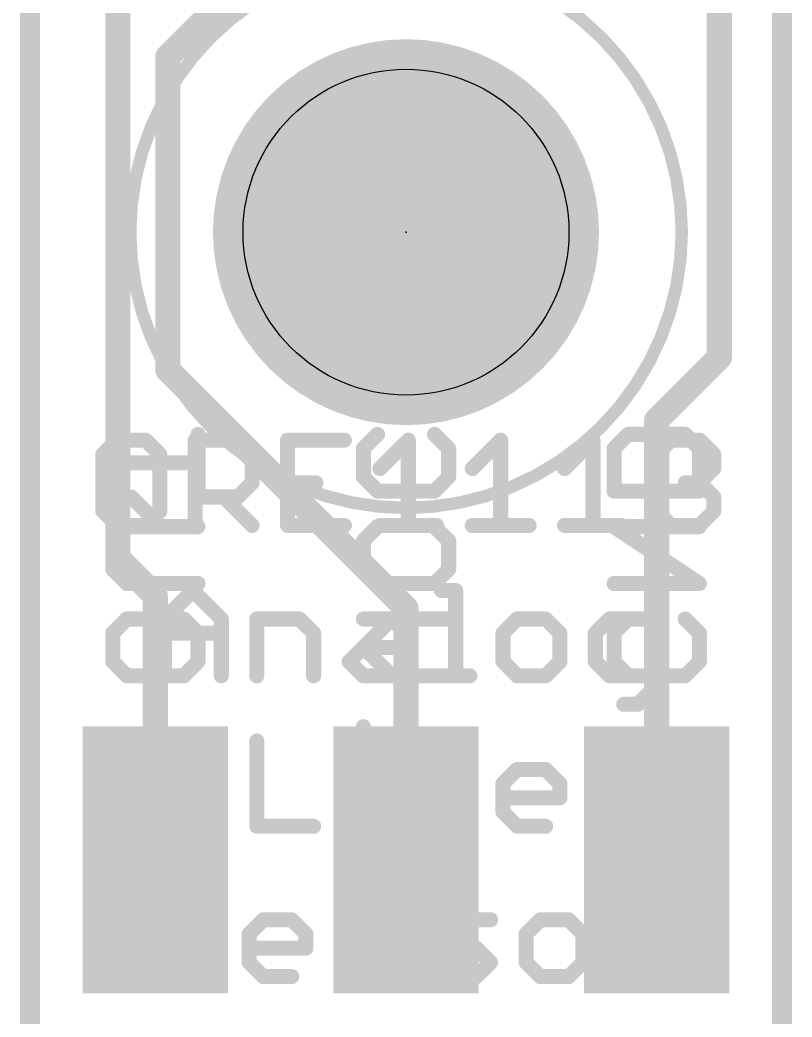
# Model space of a CAD drawing. Extents: x -46 to 61, y -15 to 24.
# Drawn here: x -0.1 to 7.72, y 4.75 to 14.85 of the extents above; entities that cross this region are included whole.
import ezdxf

# ---------------------------------------------------------------- set-up
doc = ezdxf.new("R2010")
doc.units = 0
for name, color, linetype in [('16', 132, 'CONTINUOUS'), ('20', 53, 'CONTINUOUS'), ('21', 53, 'CONTINUOUS'), ('22', 53, 'CONTINUOUS'), ('23', 53, 'CONTINUOUS'), ('29', 253, 'CONTINUOUS'), ('30', 253, 'CONTINUOUS'), ('32', 253, 'CONTINUOUS'), ('39', 12, 'CONTINUOUS'), ('41', 12, 'CONTINUOUS'), ('42', 132, 'CONTINUOUS'), ('52', 253, 'CONTINUOUS')]:
    doc.layers.add(name, color=color, linetype=linetype)

# ---------------------------------------------------------------- blocks, each defined once
blk = doc.blocks.new('RECT')
blk.add_solid([(-0.5, -0.5), (0.5, -0.5), (-0.5, 0.5), (0.5, 0.5)])

msp = doc.modelspace()

# ---------------------------------------------------------------- linework, layer by layer
at = {"layer": '16', "const_width": 0.254}
for points in [[(6.985, 11.43), (6.985, 18.415)], [(0.889, 17.78), (0.889, 9.398)], [(1.397, 14.478), (3.81, 16.891)], [(1.397, 11.303), (1.397, 14.478)], [(6.35, 10.795), (6.985, 11.43)], [(3.81, 8.89), (1.397, 11.303)], [(6.35, 6.34), (6.35, 10.795)], [(0.889, 9.398), (1.27, 9.017)], [(1.27, 6.34), (1.27, 9.017)], [(3.81, 6.34), (3.81, 8.89)]]:
    msp.add_lwpolyline(points, dxfattribs=at)
at = {"layer": '16', "const_width": 0.127}
for points in [[(1.4605, 14.478, 1), (1.3335, 14.478)], [(1.3521, 14.5229, 1), (1.4419, 14.4331)], [(7.0299, 11.3851, 1), (6.9401, 11.4749)], [(1.4419, 11.3479, 1), (1.3521, 11.2581)], [(6.9215, 11.43, 1), (7.0485, 11.43)], [(1.3335, 11.303, 1), (1.4605, 11.303)], [(6.4135, 10.795, 1), (6.2865, 10.795)], [(6.3051, 10.8399, 1), (6.3949, 10.7501)], [(0.9339, 9.4429, 1), (0.8441, 9.3531)], [(0.8255, 9.398, 1), (0.9525, 9.398)], [(1.3335, 9.017, 1), (1.2065, 9.017)], [(1.2251, 8.9721, 1), (1.3149, 9.0619)], [(3.8735, 8.89, 1), (3.7465, 8.89)], [(3.7651, 8.8451, 1), (3.8549, 8.9349)], [(1.2065, 6.34, 1), (1.3335, 6.34)], [(3.7465, 6.34, 1), (3.8735, 6.34)], [(6.2865, 6.34, 1), (6.4135, 6.34)]]:
    msp.add_lwpolyline(points, format="xyb", dxfattribs=at)
at = {"layer": '20', "const_width": 0.2032}
for points in [[(0, 24.13), (0, 0)], [(7.62, 0), (7.62, 24.13)]]:
    msp.add_lwpolyline(points, dxfattribs=at)
at = {"layer": '20'}
msp.add_circle((3.81, 12.7), 1.651, dxfattribs=at)
at = {"layer": '21', "const_width": 0.1524}
for points in [[(0.7389, 10.4485), (0.8829, 10.5925)], [(0.8829, 10.5925), (1.1711, 10.5925)], [(1.1711, 10.5925), (1.3151, 10.4485)], [(1.6744, 9.7282), (1.6744, 10.5925)], [(1.6744, 10.5925), (2.1066, 10.5925)], [(2.1066, 10.5925), (2.2506, 10.4485)], [(3.1861, 10.5925), (2.6099, 10.5925)], [(2.6099, 10.5925), (2.6099, 9.7282)], [(3.5454, 10.3044), (3.8336, 10.5925)], [(3.8336, 10.5925), (3.8336, 9.7282)], [(4.481, 10.3044), (4.7691, 10.5925)], [(4.7691, 10.5925), (4.7691, 9.7282)], [(5.4165, 10.3044), (5.7046, 10.5925)], [(5.7046, 10.5925), (5.7046, 9.7282)], [(6.352, 10.4485), (6.4961, 10.5925)], [(6.4961, 10.5925), (6.7842, 10.5925)], [(6.7842, 10.5925), (6.9282, 10.4485)], [(0.7389, 9.8723), (0.7389, 10.4485)], [(1.3151, 10.4485), (1.3151, 9.8723)], [(2.2506, 10.4485), (2.2506, 10.1604)], [(6.9282, 10.4485), (6.9282, 10.3044)], [(6.9282, 10.3044), (6.7842, 10.1604)], [(2.2506, 10.1604), (2.1066, 10.0163)], [(2.6099, 10.1604), (2.898, 10.1604)], [(6.7842, 10.1604), (6.6401, 10.1604)], [(6.7842, 10.1604), (6.9282, 10.0163)], [(1.027, 10.0163), (1.3151, 9.7282)], [(2.1066, 10.0163), (1.6744, 10.0163)], [(1.9625, 10.0163), (2.2506, 9.7282)], [(6.9282, 10.0163), (6.9282, 9.8723)], [(0.8829, 9.7282), (0.7389, 9.8723)], [(1.3151, 9.8723), (1.1711, 9.7282)], [(6.4961, 9.7282), (6.352, 9.8723)], [(6.9282, 9.8723), (6.7842, 9.7282)], [(1.1711, 9.7282), (0.8829, 9.7282)], [(2.6099, 9.7282), (3.1861, 9.7282)], [(3.5454, 9.7282), (4.1217, 9.7282)], [(4.481, 9.7282), (5.0572, 9.7282)], [(5.4165, 9.7282), (5.9927, 9.7282)], [(6.7842, 9.7282), (6.4961, 9.7282)], [(1.3626, 8.7804), (1.6507, 9.0685)], [(1.6507, 9.0685), (1.9388, 8.7804)], [(4.1691, 9.0685), (4.3132, 9.0685)], [(4.3132, 9.0685), (4.3132, 8.2042)], [(1.3626, 8.2042), (1.3626, 8.7804)], [(1.9388, 8.7804), (1.9388, 8.2042)], [(2.2981, 8.2042), (2.2981, 8.7804)], [(2.2981, 8.7804), (2.7303, 8.7804)], [(2.7303, 8.7804), (2.8743, 8.6364)], [(3.3777, 8.7804), (3.6658, 8.7804)], [(3.6658, 8.7804), (3.8098, 8.6364)], [(4.9369, 8.7804), (4.7928, 8.6364)], [(5.225, 8.7804), (4.9369, 8.7804)], [(5.369, 8.6364), (5.225, 8.7804)], [(5.8724, 8.7804), (5.7283, 8.6364)], [(6.3045, 8.7804), (5.8724, 8.7804)], [(6.3045, 8.0601), (6.3045, 8.7804)], [(1.3626, 8.6364), (1.9388, 8.6364)], [(2.8743, 8.6364), (2.8743, 8.2042)], [(3.8098, 8.6364), (3.8098, 8.2042)], [(4.7928, 8.6364), (4.7928, 8.3483)], [(5.369, 8.3483), (5.369, 8.6364)], [(5.7283, 8.6364), (5.7283, 8.3483)], [(3.2336, 8.3483), (3.3777, 8.4923)], [(3.3777, 8.4923), (3.8098, 8.4923)], [(3.3777, 8.2042), (3.2336, 8.3483)], [(4.7928, 8.3483), (4.9369, 8.2042)], [(5.225, 8.2042), (5.369, 8.3483)], [(5.7283, 8.3483), (5.8724, 8.2042)], [(3.8098, 8.2042), (3.3777, 8.2042)], [(4.1691, 8.2042), (4.4572, 8.2042)], [(4.9369, 8.2042), (5.225, 8.2042)], [(5.8724, 8.2042), (6.3045, 8.2042)], [(6.1605, 7.9161), (6.3045, 8.0601)], [(6.0164, 7.9161), (6.1605, 7.9161)], [(3.3777, 7.6886), (3.3777, 7.5445)], [(2.2981, 7.5445), (2.2981, 6.6802)], [(3.2336, 7.2564), (3.3777, 7.2564)], [(3.3777, 7.2564), (3.3777, 6.6802)], [(3.8573, 6.6802), (3.8573, 7.2564)], [(3.8573, 7.2564), (4.2894, 7.2564)], [(4.2894, 7.2564), (4.4335, 7.1124)], [(4.7928, 7.1124), (4.9369, 7.2564)], [(4.9369, 7.2564), (5.225, 7.2564)], [(5.225, 7.2564), (5.369, 7.1124)], [(4.4335, 7.1124), (4.4335, 6.6802)], [(4.7928, 6.8243), (4.7928, 7.1124)], [(5.369, 7.1124), (5.369, 6.9683)], [(5.369, 6.9683), (4.7928, 6.9683)], [(4.9369, 6.6802), (4.7928, 6.8243)], [(2.2981, 6.6802), (2.8743, 6.6802)], [(3.2336, 6.6802), (3.5217, 6.6802)], [(5.225, 6.6802), (4.9369, 6.6802)], [(1.4287, 6.0205), (1.2846, 5.8765)], [(1.7168, 6.0205), (1.4287, 6.0205)], [(1.8608, 5.8765), (1.7168, 6.0205)], [(1.2846, 5.8765), (1.2846, 5.7324)], [(1.2846, 5.7324), (1.4287, 5.5884)], [(2.2201, 5.5884), (2.3642, 5.7324)], [(2.3642, 5.7324), (2.6523, 5.7324)], [(2.6523, 5.7324), (2.7963, 5.5884)], [(3.1556, 5.1562), (3.1556, 5.7324)], [(3.1556, 5.7324), (3.5878, 5.7324)], [(3.5878, 5.7324), (3.7319, 5.5884)], [(4.0912, 5.5884), (4.2352, 5.7324)], [(4.2352, 5.7324), (4.6674, 5.7324)], [(5.1707, 5.7324), (5.0267, 5.5884)], [(5.4588, 5.7324), (5.1707, 5.7324)], [(5.6029, 5.5884), (5.4588, 5.7324)], [(5.9622, 5.1562), (5.9622, 5.7324)], [(5.9622, 5.4443), (6.2503, 5.7324)], [(6.2503, 5.7324), (6.3944, 5.7324)], [(1.4287, 5.5884), (1.7168, 5.5884)], [(1.7168, 5.5884), (1.8608, 5.4443)], [(2.2201, 5.3003), (2.2201, 5.5884)], [(2.7963, 5.5884), (2.7963, 5.4443)], [(3.7319, 5.5884), (3.7319, 5.1562)], [(4.2352, 5.4443), (4.0912, 5.5884)], [(5.0267, 5.5884), (5.0267, 5.3003)], [(5.6029, 5.3003), (5.6029, 5.5884)], [(1.8608, 5.4443), (1.8608, 5.3003)], [(2.7963, 5.4443), (2.2201, 5.4443)], [(4.5233, 5.4443), (4.2352, 5.4443)], [(4.6674, 5.3003), (4.5233, 5.4443)], [(1.4287, 5.1562), (1.2846, 5.3003)], [(1.8608, 5.3003), (1.7168, 5.1562)], [(2.3642, 5.1562), (2.2201, 5.3003)], [(4.5233, 5.1562), (4.6674, 5.3003)], [(5.0267, 5.3003), (5.1707, 5.1562)], [(5.4588, 5.1562), (5.6029, 5.3003)], [(1.7168, 5.1562), (1.4287, 5.1562)], [(2.6523, 5.1562), (2.3642, 5.1562)], [(4.0912, 5.1562), (4.5233, 5.1562)], [(5.1707, 5.1562), (5.4588, 5.1562)]]:
    msp.add_lwpolyline(points, dxfattribs=at)
at = {"layer": '21', "const_width": 0.0762}
for points in [[(0.8829, 10.6306, 1), (0.8829, 10.5544)], [(0.9099, 10.5656, 1), (0.856, 10.6195)], [(1.198, 10.6195, 1), (1.1441, 10.5656)], [(1.1711, 10.5544, 1), (1.1711, 10.6306)], [(1.7125, 10.5925, 1), (1.6363, 10.5925)], [(1.6744, 10.6306, 1), (1.6744, 10.5544)], [(2.1335, 10.6195, 1), (2.0796, 10.5656)], [(2.1066, 10.5544, 1), (2.1066, 10.6306)], [(2.6099, 10.6306, 1), (2.6099, 10.5544)], [(2.648, 10.5925, 1), (2.5718, 10.5925)], [(3.1861, 10.5544, 1), (3.1861, 10.6306)], [(3.8717, 10.5925, 1), (3.7955, 10.5925)], [(3.8605, 10.5656, 1), (3.8066, 10.6195)], [(4.8072, 10.5925, 1), (4.731, 10.5925)], [(4.796, 10.5656, 1), (4.7421, 10.6195)], [(5.7427, 10.5925, 1), (5.6665, 10.5925)], [(5.7315, 10.5656, 1), (5.6776, 10.6195)], [(6.4961, 10.6306, 1), (6.4961, 10.5544)], [(6.523, 10.5656, 1), (6.4691, 10.6195)], [(6.8111, 10.6195, 1), (6.7572, 10.5656)], [(6.7842, 10.5544, 1), (6.7842, 10.6306)], [(0.7119, 10.4754, 1), (0.7658, 10.4215)], [(0.777, 10.4485, 1), (0.7008, 10.4485)], [(1.3532, 10.4485, 1), (1.277, 10.4485)], [(1.2882, 10.4215, 1), (1.3421, 10.4754)], [(2.2887, 10.4485, 1), (2.2125, 10.4485)], [(2.2237, 10.4215, 1), (2.2776, 10.4754)], [(6.3251, 10.4754, 1), (6.3789, 10.4215)], [(6.9663, 10.4485, 1), (6.8901, 10.4485)], [(6.9013, 10.4215, 1), (6.9552, 10.4754)], [(3.5185, 10.3314, 1), (3.5724, 10.2775)], [(4.454, 10.3314, 1), (4.5079, 10.2775)], [(5.3895, 10.3314, 1), (5.4434, 10.2775)], [(6.8901, 10.3044, 1), (6.9663, 10.3044)], [(6.9552, 10.2775, 1), (6.9013, 10.3314)], [(2.2776, 10.1334, 1), (2.2237, 10.1873)], [(2.6099, 10.1985, 1), (2.6099, 10.1223)], [(2.898, 10.1223, 1), (2.898, 10.1985)], [(6.6401, 10.1985, 1), (6.6401, 10.1223)], [(6.8111, 10.1873, 1), (6.7572, 10.1334)], [(6.7572, 10.1873, 1), (6.8111, 10.1334)], [(6.7842, 10.1223, 1), (6.7842, 10.1985)], [(2.2125, 10.1604, 1), (2.2887, 10.1604)], [(1.0539, 10.0433, 1), (1.0001, 9.9894)], [(1.6744, 10.0544, 1), (1.6744, 9.9782)], [(1.9895, 10.0433, 1), (1.9356, 9.9894)], [(2.0796, 10.0433, 1), (2.1335, 9.9894)], [(2.1066, 9.9782, 1), (2.1066, 10.0544)], [(6.9663, 10.0163, 1), (6.8901, 10.0163)], [(6.9013, 9.9894, 1), (6.9552, 10.0433)], [(0.7658, 9.8992, 1), (0.7119, 9.8453)], [(0.7008, 9.8723, 1), (0.777, 9.8723)], [(1.277, 9.8723, 1), (1.3532, 9.8723)], [(1.3421, 9.8453, 1), (1.2882, 9.8992)], [(6.3789, 9.8992, 1), (6.3251, 9.8453)], [(6.8901, 9.8723, 1), (6.9663, 9.8723)], [(6.9552, 9.8453, 1), (6.9013, 9.8992)], [(0.8829, 9.7663, 1), (0.8829, 9.6901)], [(1.1711, 9.6901, 1), (1.1711, 9.7663)], [(2.6099, 9.7663, 1), (2.6099, 9.6901)], [(3.1861, 9.6901, 1), (3.1861, 9.7663)], [(3.5454, 9.7663, 1), (3.5454, 9.6901)], [(4.1217, 9.6901, 1), (4.1217, 9.7663)], [(4.481, 9.7663, 1), (4.481, 9.6901)], [(5.0572, 9.6901, 1), (5.0572, 9.7663)], [(5.4165, 9.7663, 1), (5.4165, 9.6901)], [(5.9927, 9.6901, 1), (5.9927, 9.7663)], [(6.4961, 9.7663, 1), (6.4961, 9.6901)], [(6.7842, 9.6901, 1), (6.7842, 9.7663)], [(0.856, 9.7013, 1), (0.9099, 9.7551)], [(1.1441, 9.7551, 1), (1.198, 9.7013)], [(1.2882, 9.7013, 1), (1.3421, 9.7551)], [(1.6363, 9.7282, 1), (1.7125, 9.7282)], [(2.2237, 9.7013, 1), (2.2776, 9.7551)], [(2.5718, 9.7282, 1), (2.648, 9.7282)], [(3.7955, 9.7282, 1), (3.8717, 9.7282)], [(4.731, 9.7282, 1), (4.8072, 9.7282)], [(5.6665, 9.7282, 1), (5.7427, 9.7282)], [(6.4691, 9.7013, 1), (6.523, 9.7551)], [(6.7572, 9.7551, 1), (6.8111, 9.7013)], [(1.6776, 9.0955, 1), (1.6237, 9.0416)], [(1.6776, 9.0416, 1), (1.6237, 9.0955)], [(4.1691, 9.1066, 1), (4.1691, 9.0304)], [(4.3513, 9.0685, 1), (4.2751, 9.0685)], [(4.3132, 9.0304, 1), (4.3132, 9.1066)], [(1.3356, 8.8074, 1), (1.3895, 8.7535)], [(1.4007, 8.7804, 1), (1.3245, 8.7804)], [(1.9769, 8.7804, 1), (1.9007, 8.7804)], [(1.9118, 8.7535, 1), (1.9657, 8.8074)], [(2.3362, 8.7804, 1), (2.26, 8.7804)], [(2.2981, 8.8185, 1), (2.2981, 8.7423)], [(2.7572, 8.8074, 1), (2.7033, 8.7535)], [(2.7303, 8.7423, 1), (2.7303, 8.8185)], [(3.3777, 8.8185, 1), (3.3777, 8.7423)], [(3.6927, 8.8074, 1), (3.6388, 8.7535)], [(3.6658, 8.7423, 1), (3.6658, 8.8185)], [(4.9369, 8.8185, 1), (4.9369, 8.7423)], [(4.9638, 8.7535, 1), (4.9099, 8.8074)], [(5.2519, 8.8074, 1), (5.198, 8.7535)], [(5.225, 8.7423, 1), (5.225, 8.8185)], [(5.8724, 8.8185, 1), (5.8724, 8.7423)], [(5.8993, 8.7535, 1), (5.8454, 8.8074)], [(6.3426, 8.7804, 1), (6.2664, 8.7804)], [(6.3045, 8.7423, 1), (6.3045, 8.8185)], [(1.3626, 8.6745, 1), (1.3626, 8.5983)], [(1.9388, 8.5983, 1), (1.9388, 8.6745)], [(2.9124, 8.6364, 1), (2.8362, 8.6364)], [(2.8474, 8.6094, 1), (2.9012, 8.6633)], [(3.8479, 8.6364, 1), (3.7717, 8.6364)], [(3.7829, 8.6094, 1), (3.8368, 8.6633)], [(4.8309, 8.6364, 1), (4.7547, 8.6364)], [(4.7659, 8.6633, 1), (4.8197, 8.6094)], [(5.4071, 8.6364, 1), (5.3309, 8.6364)], [(5.3421, 8.6094, 1), (5.396, 8.6633)], [(5.7664, 8.6364, 1), (5.6902, 8.6364)], [(5.7014, 8.6633, 1), (5.7553, 8.6094)], [(3.3777, 8.5304, 1), (3.3777, 8.4542)], [(3.4046, 8.4654, 1), (3.3507, 8.5193)], [(3.8098, 8.4542, 1), (3.8098, 8.5304)], [(3.2605, 8.3752, 1), (3.2067, 8.3213)], [(3.2067, 8.3752, 1), (3.2605, 8.3213)], [(4.8197, 8.3752, 1), (4.7659, 8.3213)], [(5.396, 8.3213, 1), (5.3421, 8.3752)], [(5.7553, 8.3752, 1), (5.7014, 8.3213)], [(4.7547, 8.3483, 1), (4.8309, 8.3483)], [(5.3309, 8.3483, 1), (5.4071, 8.3483)], [(5.6902, 8.3483, 1), (5.7664, 8.3483)], [(1.3245, 8.2042, 1), (1.4007, 8.2042)], [(1.9007, 8.2042, 1), (1.9769, 8.2042)], [(2.26, 8.2042, 1), (2.3362, 8.2042)], [(2.8362, 8.2042, 1), (2.9124, 8.2042)], [(3.3777, 8.2423, 1), (3.3777, 8.1661)], [(3.3507, 8.1773, 1), (3.4046, 8.2311)], [(3.7717, 8.2042, 1), (3.8479, 8.2042)], [(3.8098, 8.1661, 1), (3.8098, 8.2423)], [(4.1691, 8.2423, 1), (4.1691, 8.1661)], [(4.2751, 8.2042, 1), (4.3513, 8.2042)], [(4.4572, 8.1661, 1), (4.4572, 8.2423)], [(4.9369, 8.2423, 1), (4.9369, 8.1661)], [(4.9099, 8.1773, 1), (4.9638, 8.2311)], [(5.198, 8.2311, 1), (5.2519, 8.1773)], [(5.225, 8.1661, 1), (5.225, 8.2423)], [(5.8724, 8.2423, 1), (5.8724, 8.1661)], [(5.8454, 8.1773, 1), (5.8993, 8.2311)], [(6.3045, 8.1661, 1), (6.3045, 8.2423)], [(6.2664, 8.0601, 1), (6.3426, 8.0601)], [(6.3315, 8.0332, 1), (6.2776, 8.0871)], [(6.0164, 7.9542, 1), (6.0164, 7.878)], [(6.1605, 7.878, 1), (6.1605, 7.9542)], [(6.1335, 7.943, 1), (6.1874, 7.8891)], [(3.4158, 7.6886, 1), (3.3396, 7.6886)], [(2.3362, 7.5445, 1), (2.26, 7.5445)], [(3.3396, 7.5445, 1), (3.4158, 7.5445)], [(3.2336, 7.2945, 1), (3.2336, 7.2183)], [(3.4158, 7.2564, 1), (3.3396, 7.2564)], [(3.3777, 7.2183, 1), (3.3777, 7.2945)], [(3.8954, 7.2564, 1), (3.8192, 7.2564)], [(3.8573, 7.2945, 1), (3.8573, 7.2183)], [(4.3164, 7.2834, 1), (4.2625, 7.2295)], [(4.2894, 7.2183, 1), (4.2894, 7.2945)], [(4.9369, 7.2945, 1), (4.9369, 7.2183)], [(4.9638, 7.2295, 1), (4.9099, 7.2834)], [(5.2519, 7.2834, 1), (5.198, 7.2295)], [(5.225, 7.2183, 1), (5.225, 7.2945)], [(4.4716, 7.1124, 1), (4.3954, 7.1124)], [(4.4066, 7.0854, 1), (4.4604, 7.1393)], [(4.8309, 7.1124, 1), (4.7547, 7.1124)], [(4.7659, 7.1393, 1), (4.8197, 7.0854)], [(5.4071, 7.1124, 1), (5.3309, 7.1124)], [(5.3421, 7.0854, 1), (5.396, 7.1393)], [(4.7928, 7.0064, 1), (4.7928, 6.9302)], [(5.3309, 6.9683, 1), (5.4071, 6.9683)], [(5.369, 6.9302, 1), (5.369, 7.0064)], [(4.8197, 6.8512, 1), (4.7659, 6.7973)], [(4.7547, 6.8243, 1), (4.8309, 6.8243)], [(2.2981, 6.7183, 1), (2.2981, 6.6421)], [(2.26, 6.6802, 1), (2.3362, 6.6802)], [(2.8743, 6.6421, 1), (2.8743, 6.7183)], [(3.2336, 6.7183, 1), (3.2336, 6.6421)], [(3.3396, 6.6802, 1), (3.4158, 6.6802)], [(3.5217, 6.6421, 1), (3.5217, 6.7183)], [(3.8192, 6.6802, 1), (3.8954, 6.6802)], [(4.3954, 6.6802, 1), (4.4716, 6.6802)], [(4.9369, 6.7183, 1), (4.9369, 6.6421)], [(4.9099, 6.6533, 1), (4.9638, 6.7071)], [(5.225, 6.6421, 1), (5.225, 6.7183)], [(1.4287, 6.0586, 1), (1.4287, 5.9824)], [(1.4556, 5.9936, 1), (1.4017, 6.0475)], [(1.7437, 6.0475, 1), (1.6898, 5.9936)], [(1.7168, 5.9824, 1), (1.7168, 6.0586)], [(1.3227, 5.8765, 1), (1.2465, 5.8765)], [(1.2577, 5.9034, 1), (1.3115, 5.8495)], [(1.8339, 5.8495, 1), (1.8878, 5.9034)], [(1.3115, 5.7594, 1), (1.2577, 5.7055)], [(1.2465, 5.7324, 1), (1.3227, 5.7324)], [(2.3642, 5.7705, 1), (2.3642, 5.6943)], [(2.3911, 5.7055, 1), (2.3372, 5.7594)], [(2.6792, 5.7594, 1), (2.6253, 5.7055)], [(2.6523, 5.6943, 1), (2.6523, 5.7705)], [(3.1937, 5.7324, 1), (3.1175, 5.7324)], [(3.1556, 5.7705, 1), (3.1556, 5.6943)], [(3.6148, 5.7594, 1), (3.5609, 5.7055)], [(3.5878, 5.6943, 1), (3.5878, 5.7705)], [(4.2352, 5.7705, 1), (4.2352, 5.6943)], [(4.2622, 5.7055, 1), (4.2083, 5.7594)], [(4.6674, 5.6943, 1), (4.6674, 5.7705)], [(5.1707, 5.7705, 1), (5.1707, 5.6943)], [(5.1977, 5.7055, 1), (5.1438, 5.7594)], [(5.4858, 5.7594, 1), (5.4319, 5.7055)], [(5.4588, 5.6943, 1), (5.4588, 5.7705)], [(6.0003, 5.7324, 1), (5.9241, 5.7324)], [(6.2503, 5.7705, 1), (6.2503, 5.6943)], [(6.2773, 5.7055, 1), (6.2234, 5.7594)], [(6.3944, 5.6943, 1), (6.3944, 5.7705)], [(1.4287, 5.6265, 1), (1.4287, 5.5503)], [(1.7437, 5.6153, 1), (1.6898, 5.5614)], [(1.7168, 5.5503, 1), (1.7168, 5.6265)], [(2.2582, 5.5884, 1), (2.182, 5.5884)], [(2.8344, 5.5884, 1), (2.7582, 5.5884)], [(3.77, 5.5884, 1), (3.6938, 5.5884)], [(4.1181, 5.6153, 1), (4.0642, 5.5614)], [(5.0648, 5.5884, 1), (4.9886, 5.5884)], [(5.641, 5.5884, 1), (5.5648, 5.5884)], [(1.4017, 5.5614, 1), (1.4556, 5.6153)], [(2.1932, 5.6153, 1), (2.2471, 5.5614)], [(2.7694, 5.5614, 1), (2.8233, 5.6153)], [(3.7049, 5.5614, 1), (3.7588, 5.6153)], [(4.0642, 5.6153, 1), (4.1181, 5.5614)], [(4.9997, 5.6153, 1), (5.0536, 5.5614)], [(5.576, 5.5614, 1), (5.6298, 5.6153)], [(1.8989, 5.4443, 1), (1.8227, 5.4443)], [(1.8339, 5.4174, 1), (1.8878, 5.4713)], [(2.2201, 5.4824, 1), (2.2201, 5.4062)], [(2.7582, 5.4443, 1), (2.8344, 5.4443)], [(2.7963, 5.4062, 1), (2.7963, 5.4824)], [(4.2352, 5.4824, 1), (4.2352, 5.4062)], [(4.2083, 5.4174, 1), (4.2622, 5.4713)], [(4.5503, 5.4713, 1), (4.4964, 5.4174)], [(4.5233, 5.4062, 1), (4.5233, 5.4824)], [(5.9353, 5.4713, 1), (5.9891, 5.4174)], [(1.3115, 5.3272, 1), (1.2577, 5.2733)], [(1.8878, 5.2733, 1), (1.8339, 5.3272)], [(2.2471, 5.3272, 1), (2.1932, 5.2733)], [(4.6943, 5.2733, 1), (4.6404, 5.3272)], [(4.6404, 5.2733, 1), (4.6943, 5.3272)], [(5.0536, 5.3272, 1), (4.9997, 5.2733)], [(5.6298, 5.2733, 1), (5.576, 5.3272)], [(1.8227, 5.3003, 1), (1.8989, 5.3003)], [(2.182, 5.3003, 1), (2.2582, 5.3003)], [(4.9886, 5.3003, 1), (5.0648, 5.3003)], [(5.5648, 5.3003, 1), (5.641, 5.3003)], [(1.4287, 5.1943, 1), (1.4287, 5.1181)], [(1.4017, 5.1293, 1), (1.4556, 5.1831)], [(1.6898, 5.1831, 1), (1.7437, 5.1293)], [(1.7168, 5.1181, 1), (1.7168, 5.1943)], [(2.3642, 5.1943, 1), (2.3642, 5.1181)], [(2.3372, 5.1293, 1), (2.3911, 5.1831)], [(2.6523, 5.1181, 1), (2.6523, 5.1943)], [(3.1175, 5.1562, 1), (3.1937, 5.1562)], [(3.6938, 5.1562, 1), (3.77, 5.1562)], [(4.0912, 5.1943, 1), (4.0912, 5.1181)], [(4.4964, 5.1831, 1), (4.5503, 5.1293)], [(4.5233, 5.1181, 1), (4.5233, 5.1943)], [(5.1707, 5.1943, 1), (5.1707, 5.1181)], [(5.1438, 5.1293, 1), (5.1977, 5.1831)], [(5.4319, 5.1831, 1), (5.4858, 5.1293)], [(5.4588, 5.1181, 1), (5.4588, 5.1943)], [(5.9241, 5.1562, 1), (6.0003, 5.1562)]]:
    msp.add_lwpolyline(points, format="xyb", dxfattribs=at)
at = {"layer": '22', "const_width": 0.1524}
for points in [[(1.7025, 10.0752), (1.7025, 10.6515)], [(3.3782, 10.5074), (3.5223, 10.6515)], [(4.0985, 10.6515), (4.2425, 10.5074)], [(5.9182, 10.5074), (6.0623, 10.6515)], [(6.0623, 10.6515), (6.6385, 10.6515)], [(6.6385, 10.6515), (6.7825, 10.5074)], [(3.3782, 10.2193), (3.3782, 10.5074)], [(4.2425, 10.5074), (4.2425, 10.2193)], [(5.9182, 10.0752), (5.9182, 10.5074)], [(6.7825, 10.5074), (6.7825, 10.0752)], [(0.8382, 10.3634), (1.7025, 10.3634)], [(3.5223, 10.0752), (3.3782, 10.2193)], [(4.2425, 10.2193), (4.0985, 10.0752)], [(4.0985, 10.0752), (3.5223, 10.0752)], [(6.7825, 10.0752), (5.9182, 10.0752)], [(0.8382, 9.5719), (0.9823, 9.7159)], [(0.9823, 9.7159), (1.7025, 9.7159)], [(3.3782, 9.5719), (3.5223, 9.7159)], [(4.0985, 9.7159), (4.2425, 9.5719)], [(6.7825, 9.1397), (5.9182, 9.7159)], [(5.9182, 9.7159), (6.7825, 9.7159)], [(0.8382, 9.2838), (0.8382, 9.5719)], [(3.3782, 9.2838), (3.3782, 9.5719)], [(4.2425, 9.5719), (4.2425, 9.2838)], [(0.9823, 9.1397), (0.8382, 9.2838)], [(3.5223, 9.1397), (3.3782, 9.2838)], [(4.2425, 9.2838), (4.0985, 9.1397)], [(1.7025, 9.1397), (0.9823, 9.1397)], [(4.0985, 9.1397), (3.5223, 9.1397)], [(5.9182, 9.1397), (6.7825, 9.1397)], [(0.8382, 8.6364), (0.9823, 8.7804)], [(0.9823, 8.7804), (1.5585, 8.7804)], [(1.5585, 8.7804), (1.7025, 8.6364)], [(3.3782, 8.4923), (3.6663, 8.7804)], [(3.6663, 8.7804), (4.2425, 8.7804)], [(5.9182, 8.6364), (6.0623, 8.7804)], [(6.0623, 8.7804), (6.3504, 8.7804)], [(6.3504, 8.7804), (6.3504, 8.4923)], [(6.6385, 8.7804), (6.7825, 8.6364)], [(0.8382, 8.3483), (0.8382, 8.6364)], [(1.7025, 8.6364), (1.7025, 8.3483)], [(5.9182, 8.3483), (5.9182, 8.6364)], [(6.7825, 8.6364), (6.7825, 8.3483)], [(3.6663, 8.2042), (3.3782, 8.4923)], [(0.9823, 8.2042), (0.8382, 8.3483)], [(1.7025, 8.3483), (1.5585, 8.2042)], [(6.0623, 8.2042), (5.9182, 8.3483)], [(6.7825, 8.3483), (6.6385, 8.2042)], [(1.5585, 8.2042), (0.9823, 8.2042)], [(4.2425, 8.2042), (3.6663, 8.2042)], [(6.6385, 8.2042), (6.0623, 8.2042)]]:
    msp.add_lwpolyline(points, dxfattribs=at)
at = {"layer": '22', "const_width": 0.0762}
for points in [[(1.7406, 10.6515, 1), (1.6644, 10.6515)], [(3.5492, 10.6245, 1), (3.4953, 10.6784)], [(4.1254, 10.6784, 1), (4.0715, 10.6245)], [(6.0623, 10.6896, 1), (6.0623, 10.6134)], [(6.0892, 10.6245, 1), (6.0353, 10.6784)], [(6.6654, 10.6784, 1), (6.6115, 10.6245)], [(6.6385, 10.6134, 1), (6.6385, 10.6896)], [(3.4163, 10.5074, 1), (3.3401, 10.5074)], [(3.3513, 10.5343, 1), (3.4051, 10.4805)], [(4.2806, 10.5074, 1), (4.2044, 10.5074)], [(4.2156, 10.4805, 1), (4.2695, 10.5343)], [(5.9563, 10.5074, 1), (5.8801, 10.5074)], [(5.8913, 10.5343, 1), (5.9451, 10.4805)], [(6.8206, 10.5074, 1), (6.7444, 10.5074)], [(6.7556, 10.4805, 1), (6.8095, 10.5343)], [(0.8382, 10.4015, 1), (0.8382, 10.3253)], [(1.7025, 10.3253, 1), (1.7025, 10.4015)], [(3.3401, 10.2193, 1), (3.4163, 10.2193)], [(3.4051, 10.2462, 1), (3.3513, 10.1924)], [(4.2044, 10.2193, 1), (4.2806, 10.2193)], [(4.2695, 10.1924, 1), (4.2156, 10.2462)], [(1.6644, 10.0752, 1), (1.7406, 10.0752)], [(3.5223, 10.1133, 1), (3.5223, 10.0371)], [(3.4953, 10.0483, 1), (3.5492, 10.1022)], [(4.0715, 10.1022, 1), (4.1254, 10.0483)], [(4.0985, 10.0371, 1), (4.0985, 10.1133)], [(5.9182, 10.1133, 1), (5.9182, 10.0371)], [(5.8801, 10.0752, 1), (5.9563, 10.0752)], [(6.7444, 10.0752, 1), (6.8206, 10.0752)], [(6.7825, 10.0371, 1), (6.7825, 10.1133)], [(0.9823, 9.754, 1), (0.9823, 9.6778)], [(1.0092, 9.689, 1), (0.9553, 9.7429)], [(1.7025, 9.6778, 1), (1.7025, 9.754)], [(3.5492, 9.689, 1), (3.4953, 9.7429)], [(4.1254, 9.7429, 1), (4.0715, 9.689)], [(5.9393, 9.7476, 1), (5.8971, 9.6842)], [(5.9182, 9.754, 1), (5.9182, 9.6778)], [(6.7825, 9.6778, 1), (6.7825, 9.754)], [(0.8763, 9.5719, 1), (0.8001, 9.5719)], [(0.8113, 9.5988, 1), (0.8651, 9.5449)], [(3.4163, 9.5719, 1), (3.3401, 9.5719)], [(3.3513, 9.5988, 1), (3.4051, 9.5449)], [(4.2806, 9.5719, 1), (4.2044, 9.5719)], [(4.2156, 9.5449, 1), (4.2695, 9.5988)], [(0.8651, 9.3107, 1), (0.8113, 9.2568)], [(0.8001, 9.2838, 1), (0.8763, 9.2838)], [(3.4051, 9.3107, 1), (3.3513, 9.2568)], [(3.3401, 9.2838, 1), (3.4163, 9.2838)], [(4.2044, 9.2838, 1), (4.2806, 9.2838)], [(4.2695, 9.2568, 1), (4.2156, 9.3107)], [(0.9823, 9.1778, 1), (0.9823, 9.1016)], [(0.9553, 9.1128, 1), (1.0092, 9.1667)], [(1.7025, 9.1016, 1), (1.7025, 9.1778)], [(3.5223, 9.1778, 1), (3.5223, 9.1016)], [(3.4953, 9.1128, 1), (3.5492, 9.1667)], [(4.0715, 9.1667, 1), (4.1254, 9.1128)], [(4.0985, 9.1016, 1), (4.0985, 9.1778)], [(5.9182, 9.1778, 1), (5.9182, 9.1016)], [(6.7614, 9.108, 1), (6.8037, 9.1714)], [(6.7825, 9.1016, 1), (6.7825, 9.1778)], [(0.9823, 8.8185, 1), (0.9823, 8.7423)], [(1.0092, 8.7535, 1), (0.9553, 8.8074)], [(1.5854, 8.8074, 1), (1.5315, 8.7535)], [(1.5585, 8.7423, 1), (1.5585, 8.8185)], [(3.6663, 8.8185, 1), (3.6663, 8.7423)], [(3.6933, 8.7535, 1), (3.6394, 8.8074)], [(4.2425, 8.7423, 1), (4.2425, 8.8185)], [(6.0623, 8.8185, 1), (6.0623, 8.7423)], [(6.0892, 8.7535, 1), (6.0353, 8.8074)], [(6.3885, 8.7804, 1), (6.3123, 8.7804)], [(6.3504, 8.7423, 1), (6.3504, 8.8185)], [(6.6654, 8.8074, 1), (6.6115, 8.7535)], [(0.8763, 8.6364, 1), (0.8001, 8.6364)], [(0.8113, 8.6633, 1), (0.8651, 8.6094)], [(1.7406, 8.6364, 1), (1.6644, 8.6364)], [(1.6756, 8.6094, 1), (1.7295, 8.6633)], [(5.9563, 8.6364, 1), (5.8801, 8.6364)], [(5.8913, 8.6633, 1), (5.9451, 8.6094)], [(6.8206, 8.6364, 1), (6.7444, 8.6364)], [(6.7556, 8.6094, 1), (6.8095, 8.6633)], [(3.4051, 8.5193, 1), (3.3513, 8.4654)], [(3.3513, 8.5193, 1), (3.4051, 8.4654)], [(6.3123, 8.4923, 1), (6.3885, 8.4923)], [(0.8651, 8.3752, 1), (0.8113, 8.3213)], [(1.7295, 8.3213, 1), (1.6756, 8.3752)], [(5.9451, 8.3752, 1), (5.8913, 8.3213)], [(6.8095, 8.3213, 1), (6.7556, 8.3752)], [(0.8001, 8.3483, 1), (0.8763, 8.3483)], [(1.6644, 8.3483, 1), (1.7406, 8.3483)], [(5.8801, 8.3483, 1), (5.9563, 8.3483)], [(6.7444, 8.3483, 1), (6.8206, 8.3483)], [(0.9823, 8.2423, 1), (0.9823, 8.1661)], [(0.9553, 8.1773, 1), (1.0092, 8.2311)], [(1.5315, 8.2311, 1), (1.5854, 8.1773)], [(1.5585, 8.1661, 1), (1.5585, 8.2423)], [(3.6663, 8.2423, 1), (3.6663, 8.1661)], [(3.6394, 8.1773, 1), (3.6933, 8.2311)], [(4.2425, 8.1661, 1), (4.2425, 8.2423)], [(6.0623, 8.2423, 1), (6.0623, 8.1661)], [(6.0353, 8.1773, 1), (6.0892, 8.2311)], [(6.6115, 8.2311, 1), (6.6654, 8.1773)], [(6.6385, 8.1661, 1), (6.6385, 8.2423)]]:
    msp.add_lwpolyline(points, format="xyb", dxfattribs=at)
at = {"layer": '23'}
msp.add_point((3.81, 12.7), dxfattribs=at)
at = {"layer": '29', "const_width": 1.7526}
msp.add_lwpolyline([(3.81, 11.8237, 1), (3.81, 13.5763, 1), (3.81, 11.8237)], format="xyb", dxfattribs=at)
at = {"layer": '30', "const_width": 1.7526}
msp.add_lwpolyline([(3.81, 11.8237, 1), (3.81, 13.5763, 1), (3.81, 11.8237)], format="xyb", dxfattribs=at)
at = {"layer": '39', "const_width": 0.127}
msp.add_lwpolyline([(3.81, 9.906, 1), (3.81, 15.494, 1), (3.81, 9.906)], format="xyb", dxfattribs=at)
at = {"layer": '41'}
for points, const_width in [([(3.81, 14.5542, 1), (3.81, 10.8458)], 0.2032), ([(3.81, 10.8458, 1), (3.81, 14.5542)], 0.2032), ([(3.81, 14.605, 1), (3.81, 14.5034)], 0.1016), ([(3.81, 14.5034, 1), (3.81, 14.605)], 0.1016), ([(3.81, 10.8966, 1), (3.81, 10.795)], 0.1016), ([(3.81, 10.795, 1), (3.81, 10.8966)], 0.1016)]:
    msp.add_lwpolyline(points, format="xyb", dxfattribs=dict(at, const_width=const_width))
at = {"layer": '42'}
for points, const_width in [([(3.81, 14.5542, 1), (3.81, 10.8458)], 0.2032), ([(3.81, 10.8458, 1), (3.81, 14.5542)], 0.2032), ([(3.81, 14.605, 1), (3.81, 14.5034)], 0.1016), ([(3.81, 14.5034, 1), (3.81, 14.605)], 0.1016), ([(3.81, 10.8966, 1), (3.81, 10.795)], 0.1016), ([(3.81, 10.795, 1), (3.81, 10.8966)], 0.1016)]:
    msp.add_lwpolyline(points, format="xyb", dxfattribs=dict(at, const_width=const_width))

# ---------------------------------------------------------------- block references
at = {"layer": '16', "xscale": 2.5, "yscale": 1.27, "rotation": 90}
for p in [(1.27, 6.34), (3.81, 6.34), (6.35, 6.34)]:
    msp.add_blockref('RECT', p, dxfattribs=at)
at = {"layer": '30', "xscale": 2.7032, "yscale": 1.4732, "rotation": 90}
for p in [(1.27, 6.34), (3.81, 6.34), (6.35, 6.34)]:
    msp.add_blockref('RECT', p, dxfattribs=at)
at = {"layer": '32', "xscale": 2.5, "yscale": 1.27, "rotation": 90}
for p in [(1.27, 6.34), (3.81, 6.34), (6.35, 6.34)]:
    msp.add_blockref('RECT', p, dxfattribs=at)
at = {"layer": '52', "xscale": 0.64, "yscale": 1.8, "rotation": 180}
for p in [(1.27, 6.32), (3.81, 6.32), (6.35, 6.32)]:
    msp.add_blockref('RECT', p, dxfattribs=at)

doc.saveas('drawing.dxf')
